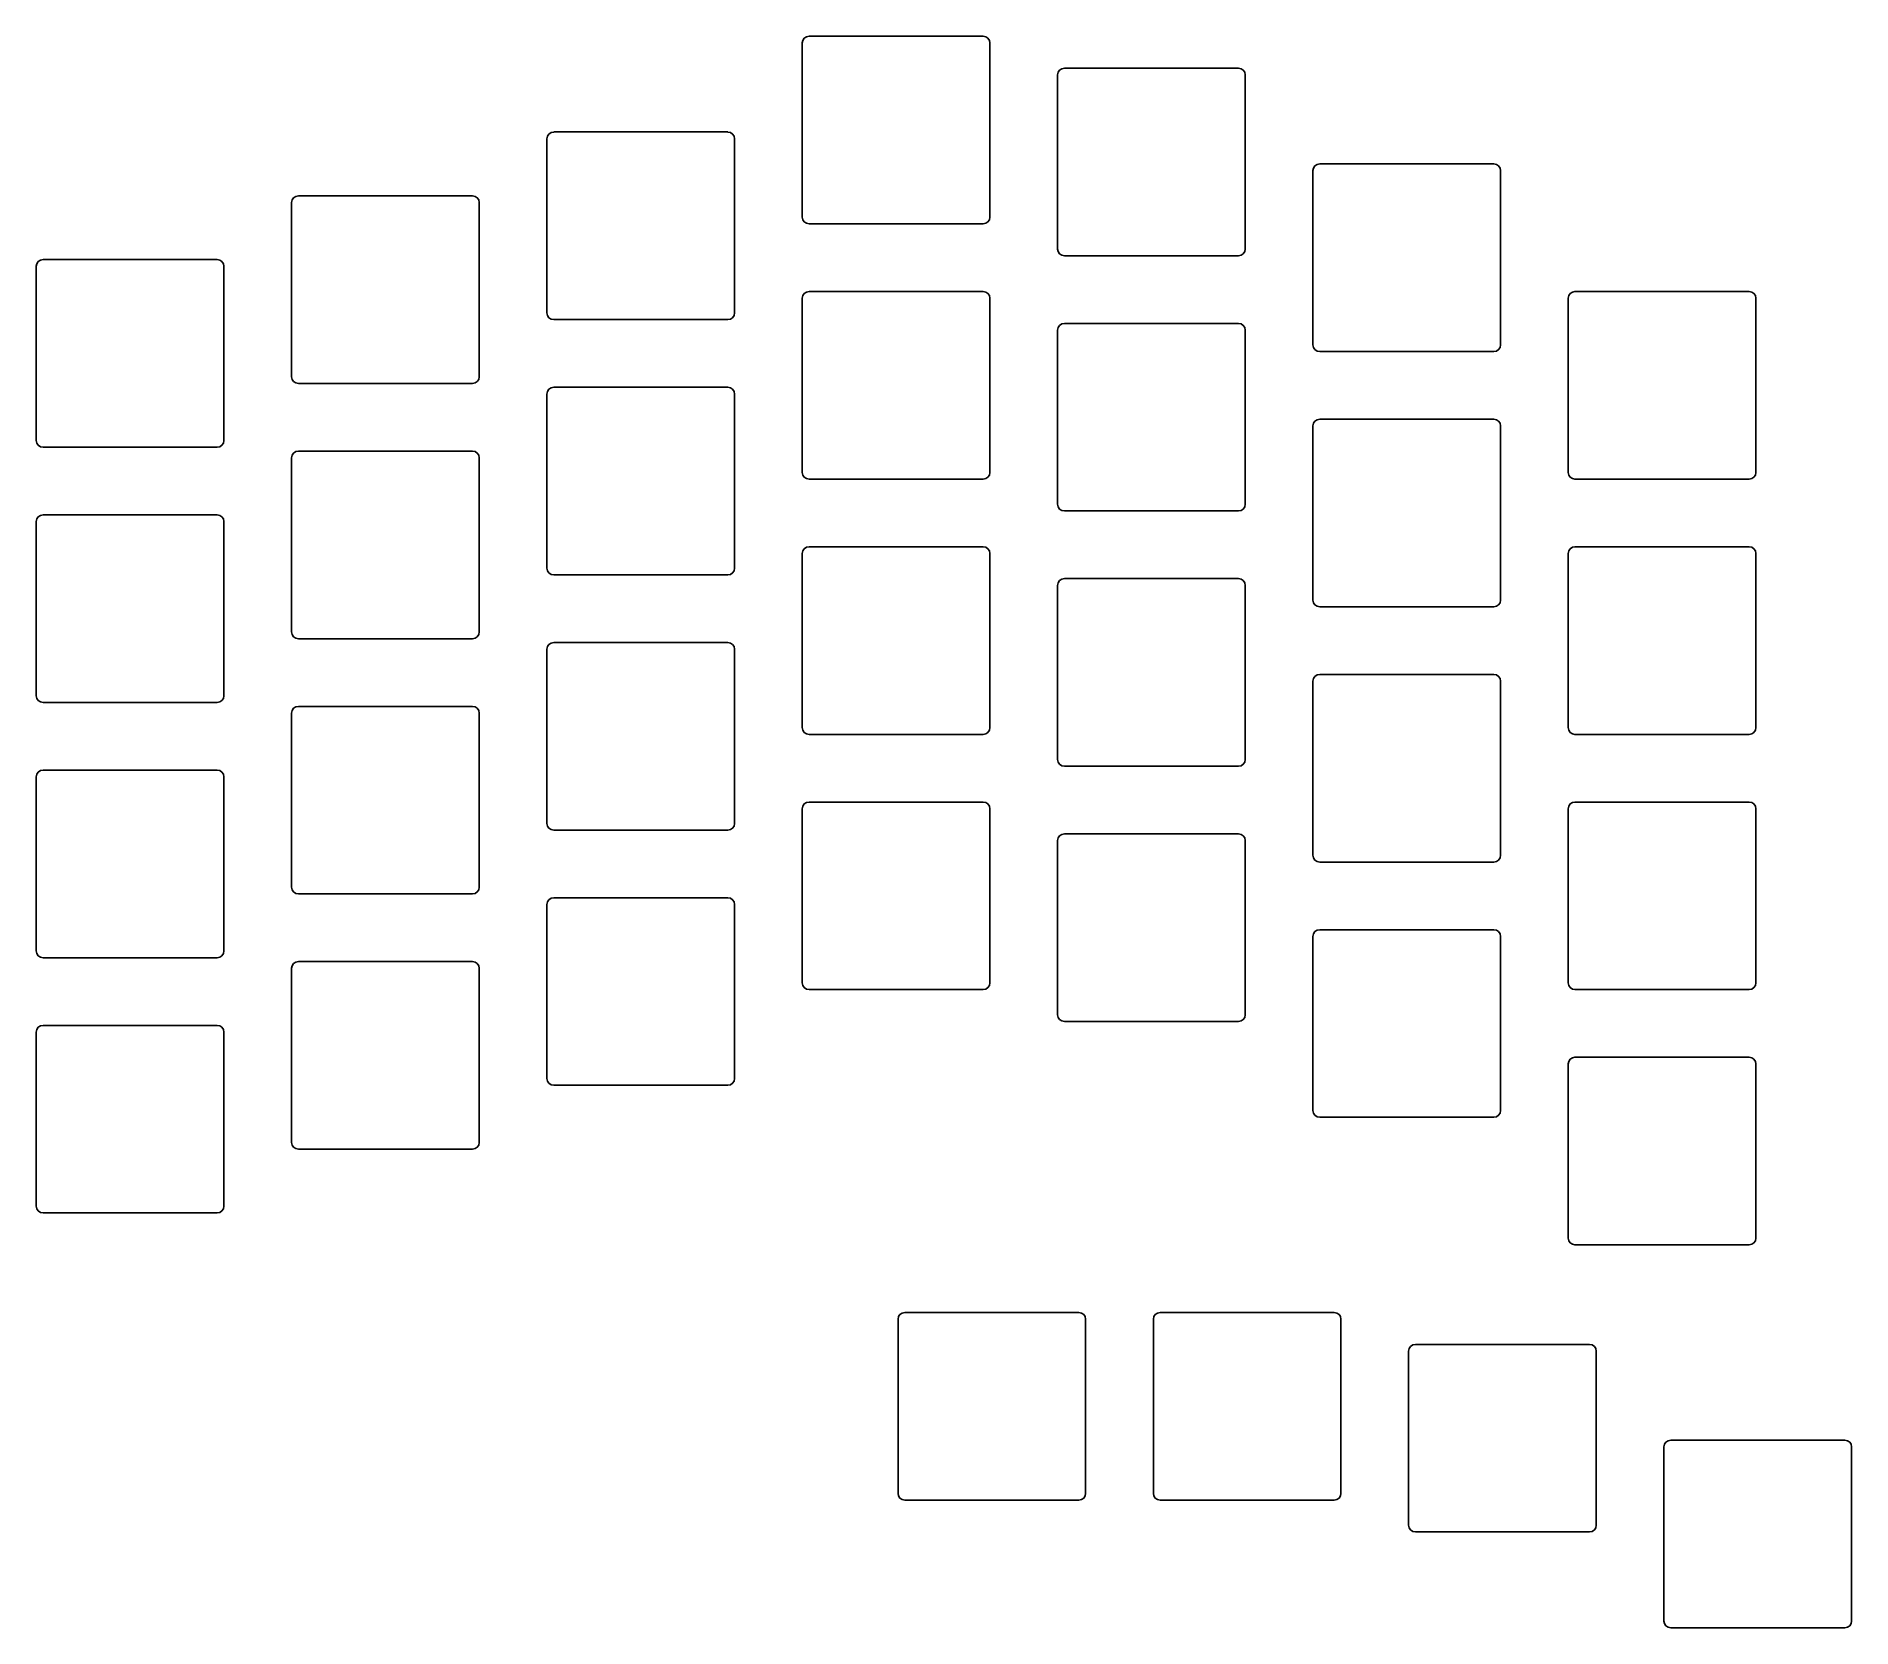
# Model space of a CAD drawing. Header units: metres. Extents: x -0.007 to 0.128, y -0.095 to 0.024.
import ezdxf

# ---------------------------------------------------------------- set-up
doc = ezdxf.new("R2010")
doc.units = ezdxf.units.M

msp = doc.modelspace()

# ---------------------------------------------------------------- linework, layer by layer
for p, q in [((0.05015, 0.01017), (0.05015, 0.02317)), ((0.05065, 0.02367), (0.06365, 0.02367)), ((0.06415, 0.02317), (0.06415, 0.01017)), ((0.0692, 0.00779), (0.0692, 0.02079)), ((0.0697, 0.02129), (0.0827, 0.02129)), ((0.0832, 0.02079), (0.0832, 0.00779)), ((0.0316, 0.01653), (0.0446, 0.01653)), ((0.0311, 0.00302), (0.0311, 0.01602)), ((0.0451, 0.01602), (0.0451, 0.00302)), ((0.08825, 0.00064), (0.08825, 0.01364)), ((0.08875, 0.01414), (0.10175, 0.01414)), ((0.10225, 0.01364), (0.10225, 0.00064)), ((0.01205, -0.00174), (0.01205, 0.01126)), ((0.01255, 0.01176), (0.02555, 0.01176)), ((0.02605, 0.01126), (0.02605, -0.00174)), ((0.06365, 0.00967), (0.05065, 0.00967)), ((-0.0065, 0.007), (0.0065, 0.007)), ((0.0827, 0.00729), (0.0697, 0.00729)), ((-0.007, -0.0065), (-0.007, 0.0065)), ((0.007, 0.0065), (0.007, -0.0065)), ((0.05015, -0.00888), (0.05015, 0.00412)), ((0.05065, 0.00462), (0.06365, 0.00462)), ((0.06415, 0.00412), (0.06415, -0.00888)), ((0.1073, -0.00888), (0.1073, 0.00412)), ((0.1078, 0.00462), (0.1208, 0.00462)), ((0.1213, 0.00412), (0.1213, -0.00888)), ((0.0446, 0.00253), (0.0316, 0.00253)), ((0.0692, -0.01126), (0.0692, 0.00174)), ((0.0697, 0.00224), (0.0827, 0.00224)), ((0.0832, 0.00174), (0.0832, -0.01126)), ((0.10175, 0.00014), (0.08875, 0.00014)), ((0.02555, -0.00224), (0.01255, -0.00224)), ((0.0316, -0.00253), (0.0446, -0.00253)), ((0.0311, -0.01603), (0.0311, -0.00303)), ((0.0451, -0.00303), (0.0451, -0.01603)), ((0.08825, -0.01841), (0.08825, -0.00541)), ((0.08875, -0.00491), (0.10175, -0.00491)), ((0.10225, -0.00541), (0.10225, -0.01841)), ((0.0065, -0.007), (-0.0065, -0.007)), ((0.01205, -0.02079), (0.01205, -0.00779)), ((0.01255, -0.00729), (0.02555, -0.00729)), ((0.02605, -0.00779), (0.02605, -0.02079)), ((0.06365, -0.00938), (0.05065, -0.00938)), ((0.1208, -0.00938), (0.1078, -0.00938)), ((-0.0065, -0.01205), (0.0065, -0.01205)), ((0.0827, -0.01176), (0.0697, -0.01176)), ((-0.007, -0.02555), (-0.007, -0.01255)), ((0.007, -0.01255), (0.007, -0.02555)), ((0.05065, -0.01443), (0.06365, -0.01443)), ((0.1078, -0.01443), (0.1208, -0.01443)), ((0.05015, -0.02793), (0.05015, -0.01493)), ((0.06415, -0.01493), (0.06415, -0.02793)), ((0.1073, -0.02793), (0.1073, -0.01493)), ((0.1213, -0.01493), (0.1213, -0.02793)), ((0.0446, -0.01653), (0.0316, -0.01653)), ((0.0692, -0.03031), (0.0692, -0.01731)), ((0.0697, -0.01681), (0.0827, -0.01681)), ((0.0832, -0.01731), (0.0832, -0.03031)), ((0.10175, -0.01891), (0.08875, -0.01891)), ((0.02555, -0.02129), (0.01255, -0.02129)), ((0.0316, -0.02158), (0.0446, -0.02158)), ((0.0311, -0.03508), (0.0311, -0.02208)), ((0.0451, -0.02208), (0.0451, -0.03508)), ((0.08875, -0.02396), (0.10175, -0.02396)), ((0.08825, -0.03746), (0.08825, -0.02446)), ((0.10225, -0.02446), (0.10225, -0.03746)), ((0.0065, -0.02605), (-0.0065, -0.02605)), ((0.01205, -0.03984), (0.01205, -0.02684)), ((0.01255, -0.02634), (0.02555, -0.02634)), ((0.02605, -0.02684), (0.02605, -0.03984)), ((0.06365, -0.02843), (0.05065, -0.02843)), ((0.1208, -0.02843), (0.1078, -0.02843)), ((-0.0065, -0.0311), (0.0065, -0.0311)), ((0.0827, -0.03081), (0.0697, -0.03081)), ((-0.007, -0.0446), (-0.007, -0.0316)), ((0.007, -0.0316), (0.007, -0.0446)), ((0.05065, -0.03348), (0.06365, -0.03348)), ((0.1078, -0.03348), (0.1208, -0.03348)), ((0.05015, -0.04698), (0.05015, -0.03398)), ((0.06415, -0.03398), (0.06415, -0.04698)), ((0.1073, -0.04698), (0.1073, -0.03398)), ((0.1213, -0.03398), (0.1213, -0.04698)), ((0.0446, -0.03558), (0.0316, -0.03558)), ((0.0692, -0.04936), (0.0692, -0.03636)), ((0.0697, -0.03586), (0.0827, -0.03586)), ((0.0832, -0.03636), (0.0832, -0.04936)), ((0.10175, -0.03796), (0.08875, -0.03796)), ((0.02555, -0.04034), (0.01255, -0.04034)), ((0.0316, -0.04063), (0.0446, -0.04063)), ((0.0311, -0.05412), (0.0311, -0.04113)), ((0.0451, -0.04113), (0.0451, -0.05412)), ((0.08875, -0.04301), (0.10175, -0.04301)), ((0.08825, -0.05651), (0.08825, -0.04351)), ((0.10225, -0.04351), (0.10225, -0.05651)), ((0.0065, -0.0451), (-0.0065, -0.0451)), ((0.01205, -0.05889), (0.01205, -0.04589)), ((0.01255, -0.04539), (0.02555, -0.04539)), ((0.02605, -0.04589), (0.02605, -0.05889)), ((0.06365, -0.04748), (0.05065, -0.04748)), ((0.1208, -0.04748), (0.1078, -0.04748)), ((0.0827, -0.04986), (0.0697, -0.04986)), ((-0.007, -0.06365), (-0.007, -0.05065)), ((-0.0065, -0.05015), (0.0065, -0.05015)), ((0.007, -0.05065), (0.007, -0.06365)), ((0.1078, -0.05253), (0.1208, -0.05253)), ((0.1073, -0.06603), (0.1073, -0.05303)), ((0.1213, -0.05303), (0.1213, -0.06603)), ((0.0446, -0.05462), (0.0316, -0.05462)), ((0.10175, -0.05701), (0.08875, -0.05701)), ((0.02555, -0.05939), (0.01255, -0.05939)), ((0.0065, -0.06415), (-0.0065, -0.06415)), ((0.1208, -0.06653), (0.1078, -0.06653)), ((0.05779, -0.07158), (0.07079, -0.07158)), ((0.07684, -0.07158), (0.08984, -0.07158)), ((0.05729, -0.08508), (0.05729, -0.07208)), ((0.07129, -0.07208), (0.07129, -0.08508)), ((0.07634, -0.08508), (0.07634, -0.07208)), ((0.09034, -0.07208), (0.09034, -0.08508)), ((0.09539, -0.08746), (0.09539, -0.07446)), ((0.09589, -0.07396), (0.10889, -0.07396)), ((0.10939, -0.07446), (0.10939, -0.08746)), ((0.11494, -0.08111), (0.12794, -0.08111)), ((0.11444, -0.09461), (0.11444, -0.08161)), ((0.12844, -0.08161), (0.12844, -0.09461)), ((0.07079, -0.08558), (0.05779, -0.08558)), ((0.08984, -0.08558), (0.07684, -0.08558)), ((0.10889, -0.08796), (0.09589, -0.08796)), ((0.12794, -0.09511), (0.11494, -0.09511))]:
    msp.add_line(p, q)
for centre, start, end in [((0.05065, 0.02317), 90, 180), ((0.06365, 0.02317), 0, 90), ((0.0697, 0.02079), 90, 180), ((0.0827, 0.02079), 0, 90), ((0.0316, 0.01602), 90, 180), ((0.0446, 0.01602), 0, 90), ((0.08875, 0.01364), 90, 180), ((0.10175, 0.01364), 0, 90), ((0.01255, 0.01126), 90, 180), ((0.02555, 0.01126), 0, 90), ((0.05065, 0.01017), 180, 270), ((0.06365, 0.01017), 270, 360), ((-0.0065, 0.0065), 90, 180), ((0.0065, 0.0065), 0, 90), ((0.0697, 0.00779), 180, 270), ((0.0827, 0.00779), -90, 0), ((0.05065, 0.00412), 90, 180), ((0.06365, 0.00412), 0, 90), ((0.1078, 0.00412), 90, 180), ((0.1208, 0.00412), 0, 90), ((0.0316, 0.00302), 180, 270), ((0.0446, 0.00302), 270, 360), ((0.0697, 0.00174), 90, 180), ((0.0827, 0.00174), 0, 90), ((0.08875, 0.00064), 180, 270), ((0.10175, 0.00064), -90, 0), ((0.01255, -0.00174), 180, 270), ((0.02555, -0.00174), -90, 0), ((0.0316, -0.00303), 90, 180), ((0.0446, -0.00303), 0, 90), ((0.08875, -0.00541), 90, 180), ((0.10175, -0.00541), 0, 90), ((-0.0065, -0.0065), 180, 270), ((0.0065, -0.0065), -90, 0), ((0.01255, -0.00779), 90, 180), ((0.02555, -0.00779), 0, 90), ((0.05065, -0.00888), 180, 270), ((0.06365, -0.00888), 270, 360), ((0.1078, -0.00888), 180, 270), ((0.1208, -0.00888), 270, 360), ((-0.0065, -0.01255), 90, 180), ((0.0065, -0.01255), 0, 90), ((0.0697, -0.01126), 180, 270), ((0.0827, -0.01126), 270, 360), ((0.05065, -0.01493), 90, 180), ((0.06365, -0.01493), 0, 90), ((0.1078, -0.01493), 90, 180), ((0.1208, -0.01493), 0, 90), ((0.0316, -0.01603), 180, 270), ((0.0446, -0.01603), 270, 360), ((0.0697, -0.01731), 90, 180), ((0.0827, -0.01731), 0, 90), ((0.08875, -0.01841), 180, 270), ((0.10175, -0.01841), 270, 360), ((0.01255, -0.02079), 180, 270), ((0.02555, -0.02079), 270, 360), ((0.0316, -0.02208), 90, 180), ((0.0446, -0.02208), 0, 90), ((0.08875, -0.02446), 90, 180), ((0.10175, -0.02446), 0, 90), ((-0.0065, -0.02555), 180, 270), ((0.0065, -0.02555), -90, 0), ((0.01255, -0.02684), 90, 180), ((0.02555, -0.02684), 0, 90), ((0.05065, -0.02793), 180, 270), ((0.06365, -0.02793), -90, 0), ((0.1078, -0.02793), 180, 270), ((0.1208, -0.02793), -90, 0), ((-0.0065, -0.0316), 90, 180), ((0.0065, -0.0316), 0, 90), ((0.0697, -0.03031), 180, 270), ((0.0827, -0.03031), 270, 360), ((0.05065, -0.03398), 90, 180), ((0.06365, -0.03398), 0, 90), ((0.1078, -0.03398), 90, 180), ((0.1208, -0.03398), 0, 90), ((0.0316, -0.03508), 180, 270), ((0.0446, -0.03508), 270, 360), ((0.0697, -0.03636), 90, 180), ((0.0827, -0.03636), 0, 90), ((0.08875, -0.03746), 180, 270), ((0.10175, -0.03746), 270, 360), ((0.01255, -0.03984), 180, 270), ((0.02555, -0.03984), 270, 360), ((0.0316, -0.04113), 90, 180), ((0.0446, -0.04113), 0, 90), ((0.08875, -0.04351), 90, 180), ((0.10175, -0.04351), 0, 90), ((-0.0065, -0.0446), 180, 270), ((0.0065, -0.0446), 270, 360), ((0.01255, -0.04589), 90, 180), ((0.02555, -0.04589), 0, 90), ((0.05065, -0.04698), 180, 270), ((0.06365, -0.04698), -90, 0), ((0.1078, -0.04698), 180, 270), ((0.1208, -0.04698), -90, 0), ((0.0697, -0.04936), 180, 270), ((0.0827, -0.04936), -90, 0), ((-0.0065, -0.05065), 90, 180), ((0.0065, -0.05065), 0, 90), ((0.1078, -0.05303), 90, 180), ((0.1208, -0.05303), 0, 90), ((0.0316, -0.05412), 180, 270), ((0.0446, -0.05412), 270, 360), ((0.08875, -0.05651), 180, 270), ((0.10175, -0.05651), 270, 360), ((0.01255, -0.05889), 180, 270), ((0.02555, -0.05889), 270, 360), ((-0.0065, -0.06365), 180, 270), ((0.0065, -0.06365), 270, 360), ((0.1078, -0.06603), 180, 270), ((0.1208, -0.06603), 270, 360), ((0.05779, -0.07208), 90, 180), ((0.07079, -0.07208), 0, 90), ((0.07684, -0.07208), 90, 180), ((0.08984, -0.07208), 0, 90), ((0.09589, -0.07446), 90, 180), ((0.10889, -0.07446), 0, 90), ((0.11494, -0.08161), 90, 180), ((0.12794, -0.08161), 0, 90), ((0.05779, -0.08508), 180, 270), ((0.07079, -0.08508), 270, 360), ((0.07684, -0.08508), 180, 270), ((0.08984, -0.08508), 270, 360), ((0.09589, -0.08746), 180, 270), ((0.10889, -0.08746), 270, 360), ((0.11494, -0.09461), 180, 270), ((0.12794, -0.09461), -90, 0)]:
    msp.add_arc(centre, 0.0005, start, end)

doc.saveas('drawing.dxf')
